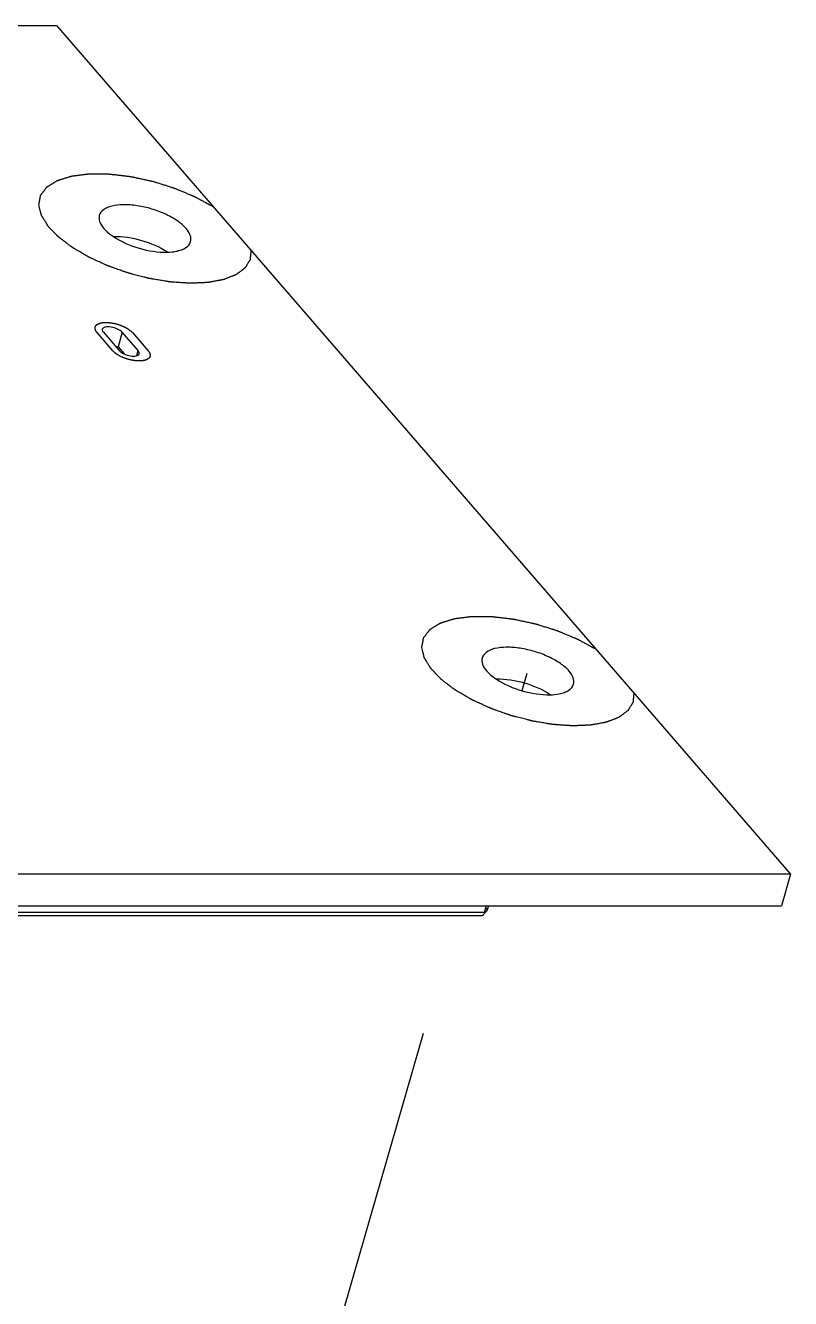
# Model space of a CAD drawing. Header units: millimetres. Extents: x -1 to 407, y -1 to 283.
# Drawn here: x 188.64 to 193.88, y 125.37 to 134.08 of the extents above; entities that cross this region are included whole.
import ezdxf

# ---------------------------------------------------------------- set-up
doc = ezdxf.new("R2010")
doc.units = ezdxf.units.MM
doc.header["$LTSCALE"] = 23.1
doc.linetypes.add('DASHED', pattern=[0.2, 0.1, -0.1])
doc.layers.get('0').update_dxf_attribs({"linetype": 'CONTINUOUS'})
doc.layers.add('001-PCB', color=7, linetype='CONTINUOUS')
doc.layers.add('_369372', color=7, linetype='CONTINUOUS')

msp = doc.modelspace()

# ---------------------------------------------------------------- linework, layer by layer
at = {"color": 4, "linetype": 'DASHED'}
for p, q in [((192.042, 129.5292), (192.0765, 129.6488)), ((190.7257, 124.9694), (191.5973, 127.9887))]:
    msp.add_line(p, q, dxfattribs=at)
at = {"layer": '001-PCB', "color": 7, "linetype": 'Continuous'}
for p, q in [((189.2626, 131.8782), (189.2776, 131.8782)), ((191.8051, 128.0387), (191.7907, 128.0387))]:
    msp.add_line(p, q, dxfattribs=at)
at = {"layer": '001-PCB', "color": 3, "linetype": 'Continuous'}
for p, q in [((189.2776, 131.8782), (189.3193, 131.8301)), ((183.1232, 128.0137), (191.7835, 128.0137)), ((191.7835, 128.0137), (191.7966, 128.0591)), ((191.811, 128.0591), (191.8051, 128.0387)), ((191.7618, 127.9887), (183.1016, 127.9887))]:
    msp.add_line(p, q, dxfattribs=at)
for points in [[(191.7805, 128.0056), (191.7795, 128.0033), (191.7784, 128.0011), (191.777, 127.9991)], [(191.7835, 128.0137), (191.7827, 128.0109), (191.7817, 128.0082), (191.7805, 128.0056)]]:
    msp.add_open_spline(points, degree=3, dxfattribs=at)
for points, knots in [([(191.8051, 128.0387), (191.8043, 128.0358), (191.7997, 128.0241), (191.7912, 128.014), (191.7836, 128.0081)], [0, 0, 0, 0, 0.239363, 1, 1, 1, 1]), ([(191.777, 127.9991), (191.776, 127.9975), (191.7723, 127.9925), (191.7662, 127.9887), (191.7618, 127.9887)], [0, 0, 0, 0, 0.298562, 1, 1, 1, 1])]:
    msp.add_open_spline(points, degree=3, knots=knots, dxfattribs=at)
at = {"layer": '_369372', "color": 4, "linetype": 'Continuous'}
for p, q in [((178.5598, 134.0756), (188.8547, 134.0756)), ((188.8547, 134.0756), (193.8776, 128.2756)), ((189.2404, 131.8522), (189.1331, 131.976)), ((189.3751, 131.976), (189.4823, 131.8522)), ((189.2458, 131.8464), (189.2404, 131.8522)), ((189.294, 131.8136), (189.2892, 131.816)), ((193.8776, 128.2756), (183.5827, 128.2756)), ((183.5203, 128.0591), (193.8151, 128.0591))]:
    msp.add_line(p, q, dxfattribs=at)
at = {"layer": '_369372', "color": 7, "linetype": 'Continuous'}
for p, q in [((189.1761, 131.9781), (189.2844, 131.8531)), ((189.306, 131.9781), (189.2772, 131.8783)), ((189.4143, 131.8531), (189.306, 131.9781)), ((189.4043, 131.8186), (189.4143, 131.8531)), ((193.8776, 128.2756), (193.8151, 128.0591))]:
    msp.add_line(p, q, dxfattribs=at)
at = {"layer": '_369372', "color": 4, "linetype": 'Continuous'}
for points, knots in [([(188.7348, 132.8489), (188.7356, 132.8527), (188.737, 132.8603), (188.7391, 132.8716), (188.7412, 132.8829), (188.743, 132.8923), (188.7444, 132.8999), (188.7453, 132.9046), (188.7459, 132.9079), (188.7462, 132.9098), (188.7465, 132.9112), (188.7467, 132.9124), (188.7469, 132.9133), (188.747, 132.9139), (188.7471, 132.9144), (188.7471, 132.9148), (188.7474, 132.9151), (188.7477, 132.9155), (188.7481, 132.916), (188.7487, 132.9168), (188.7495, 132.9178), (188.7507, 132.9195), (188.7523, 132.9215), (188.7541, 132.924), (188.7566, 132.9272), (188.7598, 132.9313), (188.7635, 132.9362), (188.7672, 132.9412), (188.771, 132.9461), (188.7747, 132.951), (188.7784, 132.9559), (188.7815, 132.96), (188.784, 132.9633), (188.7859, 132.9657), (188.7875, 132.9678), (188.7887, 132.9694), (188.7895, 132.9704), (188.79, 132.9711), (188.7903, 132.9715), (188.7906, 132.972), (188.7913, 132.9723), (188.7923, 132.973), (188.7936, 132.9738), (188.7956, 132.975), (188.7982, 132.9766), (188.8023, 132.9791), (188.8074, 132.9823), (188.8135, 132.9861), (188.8196, 132.9899), (188.8258, 132.9937), (188.8319, 132.9975), (188.838, 133.0012), (188.8442, 133.005), (188.8493, 133.0082), (188.8534, 133.0107), (188.8564, 133.0126), (188.8587, 133.014), (188.8602, 133.015), (188.8609, 133.0154), (188.8614, 133.0157), (188.8617, 133.0159), (188.862, 133.0161), (188.8623, 133.0162), (188.8629, 133.0164), (188.8638, 133.0166), (188.8652, 133.0171), (188.867, 133.0176), (188.8691, 133.0183), (188.8719, 133.0192), (188.8755, 133.0203), (188.8797, 133.0216), (188.8839, 133.0229), (188.8896, 133.0246), (188.8966, 133.0268), (188.9051, 133.0295), (188.9135, 133.0321), (188.922, 133.0347), (188.9305, 133.0374), (188.9375, 133.0396), (188.9432, 133.0413), (188.9474, 133.0426), (188.9509, 133.0437), (188.9537, 133.0446), (188.9558, 133.0453), (188.9576, 133.0458), (188.959, 133.0462), (188.9604, 133.0467), (188.9626, 133.0469), (188.9651, 133.0473), (188.9676, 133.0476), (188.971, 133.048), (188.9752, 133.0485), (188.9803, 133.0492), (188.9871, 133.05), (188.9956, 133.0511), (189.0057, 133.0524), (189.0159, 133.0536), (189.026, 133.0549), (189.0362, 133.0562), (189.0463, 133.0575), (189.0548, 133.0585), (189.0616, 133.0594), (189.0666, 133.06), (189.0709, 133.0606), (189.0743, 133.061), (189.0764, 133.0612), (189.0779, 133.0614), (189.0787, 133.0615), (189.0797, 133.0615), (189.0809, 133.0615), (189.0829, 133.0615), (189.0853, 133.0615), (189.0912, 133.0614), (189.1, 133.0614), (189.1118, 133.0613), (189.1274, 133.0611), (189.147, 133.061), (189.1666, 133.0608), (189.1823, 133.0607), (189.194, 133.0606), (189.2028, 133.0605), (189.2087, 133.0605), (189.2112, 133.0605), (189.2131, 133.0604), (189.2143, 133.0604), (189.2153, 133.0604), (189.2164, 133.0603), (189.2182, 133.0601), (189.2208, 133.0598), (189.2249, 133.0593), (189.2301, 133.0587), (189.2363, 133.058), (189.2446, 133.057), (189.255, 133.0558), (189.2675, 133.0543), (189.2799, 133.0529), (189.2965, 133.0509), (189.3131, 133.049), (189.3277, 133.0473), (189.336, 133.0463), (189.3422, 133.0456), (189.3484, 133.0449), (189.3536, 133.0443), (189.3578, 133.0438), (189.3604, 133.0435), (189.3626, 133.043), (189.3647, 133.0425), (189.3674, 133.0419), (189.3707, 133.0412), (189.375, 133.0403), (189.3826, 133.0387), (189.3935, 133.0363), (189.4066, 133.0335), (189.4196, 133.0307), (189.4326, 133.0279), (189.4457, 133.0251), (189.4587, 133.0223), (189.4717, 133.0195), (189.4826, 133.0172), (189.4913, 133.0153), (189.4978, 133.0139), (189.5033, 133.0127), (189.5076, 133.0118), (189.512, 133.0109), (189.5173, 133.0092), (189.5237, 133.0072), (189.5302, 133.0052), (189.5387, 133.0025), (189.5494, 132.9991), (189.5623, 132.9951), (189.5751, 132.9911), (189.588, 132.9871), (189.6008, 132.9831), (189.6137, 132.9791), (189.6265, 132.975), (189.6372, 132.9717), (189.6458, 132.969), (189.6511, 132.9673), (189.6554, 132.966), (189.6581, 132.9652), (189.6602, 132.9645), (189.6618, 132.964), (189.6633, 132.9633), (189.6653, 132.9625), (189.6678, 132.9615), (189.6717, 132.9598), (189.6767, 132.9578), (189.6826, 132.9553), (189.6906, 132.952), (189.7005, 132.9478), (189.7124, 132.9429), (189.7243, 132.9379), (189.7362, 132.9329), (189.7481, 132.928), (189.76, 132.923), (189.7699, 132.9189), (189.7778, 132.9156), (189.7838, 132.9131), (189.7897, 132.9106), (189.7942, 132.9088), (189.7972, 132.9075), (189.7987, 132.9069), (189.7999, 132.9064), (189.8008, 132.9059), (189.8022, 132.9052), (189.8042, 132.9041), (189.8078, 132.9021), (189.8124, 132.8997), (189.8196, 132.8957), (189.8287, 132.8908), (189.8432, 132.883), (189.8613, 132.8732), (189.883, 132.8614), (189.9047, 132.8497), (189.9192, 132.8419), (189.9265, 132.8379)], [0, 0, 0, 0, 0.015625, 0.03125, 0.046875, 0.0625, 0.070312, 0.078125, 0.082031, 0.083984, 0.085938, 0.087891, 0.088867, 0.089844, 0.090332, 0.09082, 0.091309, 0.091797, 0.092773, 0.09375, 0.095703, 0.097656, 0.101562, 0.105469, 0.109375, 0.117188, 0.125, 0.132812, 0.140625, 0.148438, 0.15625, 0.164062, 0.167969, 0.171875, 0.175781, 0.177734, 0.179688, 0.180664, 0.181152, 0.181641, 0.182617, 0.183594, 0.185547, 0.1875, 0.191406, 0.195312, 0.203125, 0.210938, 0.21875, 0.226562, 0.234375, 0.242188, 0.25, 0.257812, 0.261719, 0.265625, 0.269531, 0.270508, 0.271484, 0.271973, 0.272461, 0.272705, 0.272949, 0.273438, 0.274414, 0.275391, 0.277344, 0.279297, 0.28125, 0.285156, 0.289062, 0.292969, 0.296875, 0.304688, 0.3125, 0.320312, 0.328125, 0.335938, 0.34375, 0.347656, 0.351562, 0.355469, 0.357422, 0.359375, 0.361328, 0.362305, 0.363281, 0.365234, 0.367188, 0.369141, 0.371094, 0.375, 0.378906, 0.382812, 0.390625, 0.398438, 0.40625, 0.414062, 0.421875, 0.429688, 0.4375, 0.441406, 0.445312, 0.449219, 0.451172, 0.453125, 0.454102, 0.45459, 0.455078, 0.456055, 0.457031, 0.458984, 0.460938, 0.46875, 0.476562, 0.484375, 0.5, 0.515625, 0.523438, 0.53125, 0.539062, 0.541016, 0.542969, 0.543945, 0.544922, 0.54541, 0.545898, 0.546875, 0.548828, 0.550781, 0.554688, 0.558594, 0.5625, 0.570312, 0.578125, 0.585938, 0.59375, 0.609375, 0.617188, 0.621094, 0.625, 0.628906, 0.632812, 0.634766, 0.636719, 0.637695, 0.638672, 0.640625, 0.642578, 0.644531, 0.648438, 0.65625, 0.664062, 0.671875, 0.679688, 0.6875, 0.695312, 0.703125, 0.710938, 0.714844, 0.71875, 0.722656, 0.724609, 0.726562, 0.730469, 0.734375, 0.738281, 0.742188, 0.75, 0.757812, 0.765625, 0.773438, 0.78125, 0.789062, 0.796875, 0.804688, 0.808594, 0.8125, 0.814453, 0.816406, 0.817383, 0.818359, 0.819336, 0.820312, 0.822266, 0.824219, 0.828125, 0.832031, 0.835938, 0.84375, 0.851562, 0.859375, 0.867188, 0.875, 0.882812, 0.890625, 0.894531, 0.898438, 0.902344, 0.90625, 0.907227, 0.908203, 0.90918, 0.909668, 0.910156, 0.912109, 0.914062, 0.917969, 0.921875, 0.929688, 0.9375, 0.953125, 0.96875, 0.984375, 1, 1, 1, 1]), ([(190.1861, 132.5382), (190.1855, 132.5329), (190.1847, 132.5249), (190.1837, 132.5142), (190.1829, 132.5062), (190.1822, 132.4996), (190.1817, 132.4943), (190.1813, 132.4903), (190.1809, 132.4863), (190.1805, 132.4829), (190.1803, 132.4803), (190.1801, 132.4786), (190.18, 132.4773), (190.1799, 132.4763), (190.1798, 132.4754), (190.1797, 132.4749), (190.1797, 132.4745), (190.1797, 132.4743), (190.1795, 132.4741), (190.1793, 132.4738), (190.179, 132.4732), (190.1786, 132.4725), (190.178, 132.4716), (190.1773, 132.4704), (190.1764, 132.469), (190.175, 132.4666), (190.1732, 132.4637), (190.171, 132.4601), (190.1688, 132.4566), (190.166, 132.4518), (190.1623, 132.4459), (190.1587, 132.44), (190.1559, 132.4353), (190.1537, 132.4318), (190.1515, 132.4282), (190.1497, 132.4253), (190.1483, 132.4229), (190.1474, 132.4214), (190.1467, 132.4203), (190.1461, 132.4194), (190.1457, 132.4186), (190.1453, 132.4181), (190.1452, 132.4178), (190.1451, 132.4176), (190.1448, 132.4174), (190.1445, 132.4172), (190.1439, 132.4168), (190.1431, 132.4162), (190.1421, 132.4154), (190.1409, 132.4145), (190.1393, 132.4133), (190.1367, 132.4114), (190.1335, 132.409), (190.1296, 132.4061), (190.1258, 132.4032), (190.1206, 132.3994), (190.1142, 132.3946), (190.1078, 132.3898), (190.1027, 132.386), (190.0988, 132.3831), (190.095, 132.3802), (190.0917, 132.3778), (190.0892, 132.3759), (190.0876, 132.3747), (190.0863, 132.3738), (190.0853, 132.373), (190.0845, 132.3724), (190.084, 132.372), (190.0836, 132.3718), (190.0834, 132.3716), (190.0831, 132.3715), (190.0826, 132.3713), (190.0818, 132.371), (190.0807, 132.3705), (190.0794, 132.37), (190.0776, 132.3693), (190.0753, 132.3685), (190.0717, 132.3671), (190.0672, 132.3653), (190.0619, 132.3632), (190.0565, 132.3611), (190.0493, 132.3583), (190.0403, 132.3548), (190.0313, 132.3513), (190.0241, 132.3485), (190.0188, 132.3465), (190.0134, 132.3444), (190.0089, 132.3426), (190.0053, 132.3412), (190.003, 132.3403), (190.0013, 132.3396), (189.9999, 132.3391), (189.9988, 132.3387), (189.998, 132.3384), (189.9975, 132.3382), (189.9972, 132.3381), (189.9968, 132.338), (189.9962, 132.3379), (189.9953, 132.3377), (189.9939, 132.3375), (189.9922, 132.3372), (189.9899, 132.3367), (189.9871, 132.3362), (189.9827, 132.3354), (189.9771, 132.3344), (189.9704, 132.3331), (189.9637, 132.3319), (189.9547, 132.3303), (189.9435, 132.3282), (189.9324, 132.3262), (189.9234, 132.3245), (189.9167, 132.3233), (189.91, 132.3221), (189.9044, 132.321), (189.8999, 132.3202), (189.8971, 132.3197), (189.8949, 132.3193), (189.8932, 132.319), (189.8918, 132.3187), (189.8908, 132.3185), (189.8903, 132.3184), (189.8899, 132.3183), (189.8894, 132.3183), (189.8888, 132.3183), (189.8876, 132.3183), (189.886, 132.3182), (189.8841, 132.3181), (189.8816, 132.318), (189.8784, 132.3179), (189.8733, 132.3177), (189.867, 132.3174), (189.8594, 132.3171), (189.8517, 132.3168), (189.8416, 132.3163), (189.8289, 132.3158), (189.8162, 132.3152), (189.806, 132.3148), (189.7984, 132.3145), (189.7908, 132.3142), (189.7844, 132.3139), (189.7793, 132.3137), (189.7761, 132.3136), (189.7736, 132.3134), (189.7717, 132.3134), (189.7701, 132.3133), (189.769, 132.3132), (189.7684, 132.3132), (189.7679, 132.3132), (189.7673, 132.3132), (189.7666, 132.3133), (189.7654, 132.3134), (189.7636, 132.3135), (189.7615, 132.3136), (189.7587, 132.3138), (189.7551, 132.3141), (189.7494, 132.3145), (189.7424, 132.315), (189.7338, 132.3156), (189.7253, 132.3161), (189.714, 132.3169), (189.6998, 132.3179), (189.6828, 132.3191), (189.6686, 132.3201), (189.6573, 132.3208), (189.6502, 132.3213), (189.6445, 132.3217), (189.6403, 132.322), (189.6367, 132.3223), (189.6342, 132.3224), (189.6328, 132.3225), (189.6318, 132.3226), (189.6306, 132.3228), (189.6291, 132.323), (189.6265, 132.3235), (189.6228, 132.3241), (189.6184, 132.3248), (189.6124, 132.3258), (189.605, 132.3271), (189.5931, 132.3291), (189.5782, 132.3315), (189.5603, 132.3345), (189.5424, 132.3375), (189.5276, 132.34), (189.5157, 132.342), (189.5082, 132.3432), (189.5023, 132.3442), (189.4978, 132.345), (189.4941, 132.3456), (189.4915, 132.346), (189.49, 132.3463), (189.4889, 132.3464), (189.4877, 132.3467), (189.4862, 132.3471), (189.4836, 132.3478), (189.4799, 132.3488), (189.4754, 132.3499), (189.4694, 132.3515), (189.4619, 132.3534), (189.4499, 132.3565), (189.4349, 132.3604), (189.4169, 132.3651), (189.3989, 132.3698), (189.3839, 132.3736), (189.3719, 132.3768), (189.3644, 132.3787), (189.3584, 132.3803), (189.3539, 132.3814), (189.3501, 132.3824), (189.3475, 132.3831), (189.346, 132.3835), (189.3449, 132.3837), (189.3438, 132.3841), (189.3423, 132.3846), (189.3398, 132.3856), (189.3362, 132.3868), (189.3318, 132.3884), (189.326, 132.3904), (189.3188, 132.393), (189.3071, 132.3971), (189.2926, 132.4022), (189.2752, 132.4084), (189.2578, 132.4146), (189.2432, 132.4197), (189.2316, 132.4238), (189.2244, 132.4264), (189.2186, 132.4284), (189.2142, 132.43), (189.2106, 132.4313), (189.208, 132.4322), (189.2066, 132.4327), (189.2055, 132.433), (189.2045, 132.4335), (189.2031, 132.4341), (189.2008, 132.4352), (189.1974, 132.4368), (189.1934, 132.4386), (189.188, 132.4411), (189.1812, 132.4442), (189.1705, 132.4491), (189.157, 132.4553), (189.1408, 132.4628), (189.1273, 132.4689), (189.1166, 132.4739), (189.1085, 132.4776), (189.1004, 132.4813), (189.0937, 132.4844), (189.0883, 132.4869), (189.0842, 132.4887), (189.0809, 132.4903), (189.0785, 132.4914), (189.0772, 132.492), (189.0761, 132.4924), (189.0753, 132.493), (189.0741, 132.4936), (189.0721, 132.4948), (189.0691, 132.4966), (189.0656, 132.4986), (189.061, 132.5014), (189.0551, 132.5048), (189.0481, 132.5089), (189.0411, 132.513), (189.0317, 132.5185), (189.02, 132.5254), (189.0083, 132.5322), (188.999, 132.5377), (188.9919, 132.5418), (188.9849, 132.546), (188.9791, 132.5494), (188.9744, 132.5521), (188.9709, 132.5542), (188.968, 132.5559), (188.9659, 132.5571), (188.9647, 132.5578), (188.9638, 132.5583), (188.9631, 132.5589), (188.9621, 132.5596), (188.9604, 132.5609), (188.9579, 132.5628), (188.955, 132.5651), (188.951, 132.5681), (188.9461, 132.5718), (188.9401, 132.5763), (188.9342, 132.5808), (188.9263, 132.5869), (188.9164, 132.5944), (188.9066, 132.6019), (188.8987, 132.6079), (188.8927, 132.6124), (188.8868, 132.6169), (188.8819, 132.6207), (188.8779, 132.6237), (188.8754, 132.6255), (188.8735, 132.627), (188.872, 132.6282), (188.8707, 132.6291), (188.8699, 132.6298), (188.8694, 132.6301), (188.869, 132.6304), (188.8687, 132.6307), (188.8684, 132.6311), (188.8677, 132.6318), (188.8668, 132.6327), (188.8657, 132.6339), (188.8642, 132.6354), (188.8623, 132.6374), (188.8593, 132.6405), (188.8556, 132.6444), (188.8511, 132.649), (188.8467, 132.6537), (188.8407, 132.6599), (188.8333, 132.6676), (188.8258, 132.6754), (188.8199, 132.6815), (188.8154, 132.6862), (188.8109, 132.6908), (188.8072, 132.6947), (188.8042, 132.6978), (188.8024, 132.6998), (188.8009, 132.7013), (188.7998, 132.7025), (188.7988, 132.7034), (188.7982, 132.7041), (188.7978, 132.7045), (188.7975, 132.7048), (188.7974, 132.7051), (188.7971, 132.7055), (188.7967, 132.7061), (188.7961, 132.7071), (188.7954, 132.7082), (188.7945, 132.7098), (188.7933, 132.7117), (188.7914, 132.7148), (188.789, 132.7186), (188.7862, 132.7232), (188.7834, 132.7278), (188.7796, 132.734), (188.7749, 132.7417), (188.7701, 132.7493), (188.7664, 132.7555), (188.7635, 132.7601), (188.7607, 132.7647), (188.7583, 132.7685), (188.7565, 132.7716), (188.7553, 132.7735), (188.7543, 132.7751), (188.7536, 132.7762), (188.753, 132.7772), (188.7526, 132.7778), (188.7524, 132.7782), (188.7522, 132.7785), (188.7522, 132.7788), (188.752, 132.7792), (188.7519, 132.7798), (188.7517, 132.7807), (188.7514, 132.7818), (188.751, 132.7833), (188.7506, 132.7851), (188.7499, 132.788), (188.749, 132.7917), (188.7479, 132.7961), (188.7468, 132.8005), (188.7453, 132.8064), (188.7435, 132.8137), (188.7414, 132.8225), (188.7385, 132.8343), (188.7363, 132.8431), (188.7348, 132.8489)], [0, 0, 0, 0, 0.015625, 0.023438, 0.03125, 0.039062, 0.042969, 0.046875, 0.050781, 0.054688, 0.056641, 0.058594, 0.05957, 0.060547, 0.061523, 0.062012, 0.062256, 0.0625, 0.062744, 0.062988, 0.063477, 0.064453, 0.06543, 0.066406, 0.068359, 0.070312, 0.074219, 0.078125, 0.082031, 0.085938, 0.09375, 0.101562, 0.105469, 0.109375, 0.113281, 0.117188, 0.119141, 0.121094, 0.12207, 0.123047, 0.124023, 0.124512, 0.124756, 0.125, 0.125244, 0.125488, 0.125977, 0.126953, 0.12793, 0.128906, 0.130859, 0.132812, 0.136719, 0.140625, 0.144531, 0.148438, 0.15625, 0.164062, 0.167969, 0.171875, 0.175781, 0.179688, 0.181641, 0.183594, 0.18457, 0.185547, 0.186523, 0.187012, 0.187256, 0.1875, 0.187744, 0.187988, 0.188477, 0.189453, 0.19043, 0.191406, 0.193359, 0.195312, 0.199219, 0.203125, 0.207031, 0.210938, 0.21875, 0.226562, 0.230469, 0.234375, 0.238281, 0.242188, 0.244141, 0.246094, 0.24707, 0.248047, 0.249023, 0.249512, 0.249756, 0.25, 0.250244, 0.250488, 0.250977, 0.251953, 0.25293, 0.253906, 0.255859, 0.257812, 0.261719, 0.265625, 0.269531, 0.273438, 0.28125, 0.289062, 0.292969, 0.296875, 0.300781, 0.304688, 0.306641, 0.308594, 0.30957, 0.310547, 0.311523, 0.312012, 0.312256, 0.3125, 0.312744, 0.312988, 0.313477, 0.314453, 0.31543, 0.316406, 0.318359, 0.320312, 0.324219, 0.328125, 0.332031, 0.335938, 0.34375, 0.351562, 0.355469, 0.359375, 0.363281, 0.367188, 0.369141, 0.371094, 0.37207, 0.373047, 0.374023, 0.374512, 0.374756, 0.375, 0.375244, 0.375488, 0.375977, 0.376953, 0.37793, 0.378906, 0.380859, 0.382812, 0.386719, 0.390625, 0.394531, 0.398438, 0.40625, 0.414062, 0.421875, 0.425781, 0.429688, 0.431641, 0.433594, 0.435547, 0.436523, 0.437012, 0.4375, 0.437988, 0.438477, 0.439453, 0.441406, 0.443359, 0.445312, 0.449219, 0.453125, 0.460938, 0.46875, 0.476562, 0.484375, 0.488281, 0.492188, 0.494141, 0.496094, 0.498047, 0.499023, 0.499512, 0.5, 0.500488, 0.500977, 0.501953, 0.503906, 0.505859, 0.507812, 0.511719, 0.515625, 0.523438, 0.53125, 0.539062, 0.546875, 0.550781, 0.554688, 0.556641, 0.558594, 0.560547, 0.561523, 0.562012, 0.5625, 0.562988, 0.563477, 0.564453, 0.566406, 0.568359, 0.570312, 0.574219, 0.578125, 0.585938, 0.59375, 0.601562, 0.609375, 0.613281, 0.617188, 0.619141, 0.621094, 0.623047, 0.624023, 0.624512, 0.625, 0.625488, 0.625977, 0.626953, 0.628906, 0.630859, 0.632812, 0.636719, 0.640625, 0.648438, 0.65625, 0.664062, 0.667969, 0.671875, 0.675781, 0.679688, 0.681641, 0.683594, 0.685547, 0.686523, 0.687012, 0.6875, 0.687988, 0.688477, 0.689453, 0.691406, 0.693359, 0.695312, 0.699219, 0.703125, 0.707031, 0.710938, 0.71875, 0.726562, 0.730469, 0.734375, 0.738281, 0.742188, 0.744141, 0.746094, 0.748047, 0.749023, 0.749512, 0.75, 0.750488, 0.750977, 0.751953, 0.753906, 0.755859, 0.757812, 0.761719, 0.765625, 0.769531, 0.773438, 0.78125, 0.789062, 0.792969, 0.796875, 0.800781, 0.804688, 0.806641, 0.808594, 0.80957, 0.810547, 0.811523, 0.812012, 0.812256, 0.8125, 0.812744, 0.812988, 0.813477, 0.814453, 0.81543, 0.816406, 0.818359, 0.820312, 0.824219, 0.828125, 0.832031, 0.835938, 0.84375, 0.851562, 0.855469, 0.859375, 0.863281, 0.867188, 0.869141, 0.871094, 0.87207, 0.873047, 0.874023, 0.874512, 0.874756, 0.875, 0.875244, 0.875488, 0.875977, 0.876953, 0.87793, 0.878906, 0.880859, 0.882812, 0.886719, 0.890625, 0.894531, 0.898438, 0.90625, 0.914062, 0.917969, 0.921875, 0.925781, 0.929688, 0.931641, 0.933594, 0.93457, 0.935547, 0.936523, 0.937012, 0.937256, 0.9375, 0.937744, 0.937988, 0.938477, 0.939453, 0.94043, 0.941406, 0.943359, 0.945312, 0.949219, 0.953125, 0.957031, 0.960938, 0.96875, 0.976562, 0.984375, 1, 1, 1, 1]), ([(189.1331, 131.976), (189.1323, 131.9772), (189.1308, 131.9794), (189.1288, 131.9823), (189.1272, 131.9845), (189.1262, 131.9859), (189.1254, 131.9871), (189.1249, 131.9879), (189.1244, 131.9886), (189.124, 131.9892), (189.1236, 131.9896), (189.1235, 131.99), (189.1233, 131.9906), (189.1231, 131.9912), (189.1228, 131.992), (189.1225, 131.9931), (189.122, 131.9945), (189.1214, 131.9961), (189.1209, 131.9978), (189.1204, 131.9991), (189.12, 132.0002), (189.1198, 132.001), (189.1195, 132.0017), (189.1194, 132.0022), (189.1193, 132.0024), (189.1192, 132.0027), (189.1192, 132.0028), (189.1192, 132.0031), (189.1192, 132.0035), (189.1193, 132.0042), (189.1193, 132.0049), (189.1194, 132.0059), (189.1194, 132.0072), (189.1195, 132.0087), (189.1196, 132.0102), (189.1197, 132.0114), (189.1197, 132.0124), (189.1198, 132.0132), (189.1198, 132.0138), (189.1198, 132.0142), (189.1199, 132.0145), (189.1198, 132.0147), (189.12, 132.0149), (189.1201, 132.0151), (189.1203, 132.0155), (189.1206, 132.016), (189.121, 132.0167), (189.1215, 132.0176), (189.1221, 132.0187), (189.1228, 132.0201), (189.1236, 132.0214), (189.1242, 132.0225), (189.1247, 132.0234), (189.125, 132.0241), (189.1254, 132.0246), (189.1256, 132.025), (189.1257, 132.0253), (189.1258, 132.0254), (189.126, 132.0256), (189.1262, 132.0257), (189.1266, 132.0261), (189.1271, 132.0265), (189.1278, 132.027), (189.1287, 132.0278), (189.1298, 132.0287), (189.1312, 132.0298), (189.1325, 132.0308), (189.1336, 132.0317), (189.1345, 132.0325), (189.1352, 132.033), (189.1357, 132.0334), (189.1362, 132.0338), (189.1365, 132.0341), (189.137, 132.0343), (189.1376, 132.0345), (189.1384, 132.0349), (189.1394, 132.0353), (189.1407, 132.0358), (189.1422, 132.0365), (189.1442, 132.0373), (189.1461, 132.0381), (189.148, 132.0389), (189.1495, 132.0396), (189.1506, 132.0401), (189.1513, 132.0403), (189.1517, 132.0405), (189.1524, 132.0406), (189.1532, 132.0408), (189.1546, 132.0411), (189.1565, 132.0415), (189.1589, 132.042), (189.1613, 132.0425), (189.1637, 132.043), (189.1661, 132.0435), (189.1681, 132.0439), (189.1695, 132.0442), (189.1703, 132.0444), (189.1709, 132.0445), (189.1716, 132.0445), (189.1725, 132.0446), (189.1742, 132.0447), (189.1766, 132.0449), (189.1794, 132.045), (189.1832, 132.0453), (189.187, 132.0455), (189.1903, 132.0457), (189.192, 132.0458), (189.1929, 132.0458), (189.1936, 132.0459), (189.1944, 132.0458), (189.1954, 132.0458), (189.1972, 132.0457), (189.1998, 132.0456), (189.2029, 132.0454), (189.207, 132.0452), (189.2111, 132.0449), (189.2147, 132.0447), (189.2165, 132.0447), (189.2175, 132.0446), (189.2183, 132.0446), (189.2191, 132.0444), (189.2202, 132.0443), (189.2221, 132.044), (189.2259, 132.0434), (189.2313, 132.0426), (189.2367, 132.0418), (189.2405, 132.0412), (189.2427, 132.0408), (189.2443, 132.0407), (189.2459, 132.0402), (189.2481, 132.0397), (189.252, 132.0387), (189.2575, 132.0374), (189.263, 132.0361), (189.2668, 132.0352), (189.269, 132.0346), (189.2707, 132.0343), (189.2723, 132.0337), (189.2745, 132.0329), (189.2783, 132.0316), (189.2838, 132.0298), (189.2892, 132.028), (189.2931, 132.0267), (189.295, 132.0261), (189.2961, 132.0257), (189.2969, 132.0254), (189.2976, 132.0251), (189.2986, 132.0247), (189.3004, 132.0239), (189.3039, 132.0224), (189.3089, 132.0202), (189.314, 132.018), (189.3175, 132.0164), (189.3192, 132.0157), (189.3202, 132.0152), (189.321, 132.0149), (189.3217, 132.0145), (189.3226, 132.014), (189.3241, 132.0131), (189.3273, 132.0114), (189.3309, 132.0094), (189.3345, 132.0074), (189.3372, 132.0059), (189.3394, 132.0046), (189.341, 132.0038), (189.3419, 132.0032), (189.3426, 132.0029), (189.3431, 132.0025), (189.3439, 132.0019), (189.3452, 132.001), (189.3471, 131.9996), (189.3494, 131.998), (189.3516, 131.9964), (189.3539, 131.9947), (189.3562, 131.9931), (189.3581, 131.9917), (189.3594, 131.9908), (189.3602, 131.9902), (189.3608, 131.9898), (189.3612, 131.9894), (189.3618, 131.9888), (189.3628, 131.9878), (189.3643, 131.9864), (189.3661, 131.9847), (189.3685, 131.9824), (189.3715, 131.9795), (189.3739, 131.9772), (189.3751, 131.976)], [0, 0, 0, 0, 0.015625, 0.03125, 0.039062, 0.046875, 0.050781, 0.054688, 0.058594, 0.060547, 0.0625, 0.064453, 0.066406, 0.070312, 0.074219, 0.078125, 0.085938, 0.09375, 0.101562, 0.109375, 0.113281, 0.117188, 0.121094, 0.123047, 0.124023, 0.125, 0.125977, 0.126953, 0.128906, 0.132812, 0.136719, 0.140625, 0.148438, 0.15625, 0.164062, 0.171875, 0.175781, 0.179688, 0.183594, 0.185547, 0.186523, 0.1875, 0.188477, 0.189453, 0.191406, 0.195312, 0.199219, 0.203125, 0.210938, 0.21875, 0.226562, 0.234375, 0.238281, 0.242188, 0.246094, 0.248047, 0.249023, 0.25, 0.250977, 0.251953, 0.253906, 0.257812, 0.261719, 0.265625, 0.273438, 0.28125, 0.289062, 0.296875, 0.300781, 0.304688, 0.308594, 0.310547, 0.3125, 0.314453, 0.316406, 0.320312, 0.324219, 0.328125, 0.335938, 0.34375, 0.351562, 0.359375, 0.367188, 0.371094, 0.373047, 0.375, 0.376953, 0.378906, 0.382812, 0.390625, 0.398438, 0.40625, 0.414062, 0.421875, 0.429688, 0.433594, 0.435547, 0.4375, 0.439453, 0.441406, 0.445312, 0.453125, 0.460938, 0.46875, 0.484375, 0.492188, 0.496094, 0.498047, 0.5, 0.501953, 0.503906, 0.507812, 0.515625, 0.523438, 0.53125, 0.546875, 0.554688, 0.558594, 0.560547, 0.5625, 0.564453, 0.566406, 0.570312, 0.578125, 0.59375, 0.609375, 0.617188, 0.621094, 0.625, 0.628906, 0.632812, 0.640625, 0.65625, 0.671875, 0.679688, 0.683594, 0.6875, 0.691406, 0.695312, 0.703125, 0.71875, 0.734375, 0.742188, 0.746094, 0.748047, 0.75, 0.751953, 0.753906, 0.757812, 0.765625, 0.78125, 0.796875, 0.804688, 0.808594, 0.810547, 0.8125, 0.814453, 0.816406, 0.820312, 0.828125, 0.84375, 0.851562, 0.859375, 0.867188, 0.871094, 0.873047, 0.875, 0.876953, 0.878906, 0.882812, 0.890625, 0.898438, 0.90625, 0.914062, 0.921875, 0.929688, 0.933594, 0.935547, 0.9375, 0.939453, 0.941406, 0.945312, 0.953125, 0.960938, 0.96875, 0.984375, 1, 1, 1, 1]), ([(189.2892, 131.816), (189.2871, 131.8171), (189.2846, 131.8186), (189.2815, 131.8202), (189.2795, 131.8214), (189.277, 131.8229), (189.2744, 131.8244), (189.2724, 131.8257), (189.2705, 131.8269), (189.2686, 131.8282), (189.2667, 131.8295), (189.2653, 131.8304), (189.264, 131.8314), (189.2622, 131.8326), (189.2605, 131.8339), (189.2587, 131.8352), (189.2571, 131.8365), (189.2551, 131.8382), (189.2531, 131.8398), (189.2515, 131.8411), (189.2492, 131.8432), (189.2473, 131.845), (189.2458, 131.8464)], [0, 0, 0, 0, 0.125, 0.15625, 0.1875, 0.25, 0.3125, 0.34375, 0.375, 0.4375, 0.46875, 0.5, 0.53125, 0.5625, 0.625, 0.65625, 0.6875, 0.75, 0.8125, 0.84375, 0.875, 1, 1, 1, 1]), ([(189.4823, 131.8522), (189.483, 131.8513), (189.4842, 131.8495), (189.4862, 131.8467), (189.4878, 131.8444), (189.489, 131.8426), (189.49, 131.8412), (189.4909, 131.8398), (189.4918, 131.8387), (189.4921, 131.8378), (189.4924, 131.8369), (189.4927, 131.8358), (189.4932, 131.8345), (189.4938, 131.8327), (189.4946, 131.8305), (189.4953, 131.8283), (189.4959, 131.8267), (189.4961, 131.826), (189.4963, 131.8255), (189.4962, 131.8251), (189.4962, 131.8246), (189.4961, 131.8238), (189.4961, 131.8228), (189.496, 131.8215), (189.4959, 131.8199), (189.4958, 131.8179), (189.4957, 131.816), (189.4957, 131.8148), (189.4956, 131.8143), (189.4956, 131.8139), (189.4956, 131.8136), (189.4955, 131.8133), (189.4953, 131.813), (189.495, 131.8125), (189.4946, 131.8118), (189.4941, 131.8109), (189.4935, 131.8098), (189.4927, 131.8083), (189.4919, 131.8069), (189.4911, 131.8054), (189.4906, 131.8045), (189.4902, 131.8038), (189.4899, 131.8032), (189.4897, 131.8028), (189.4893, 131.8025), (189.4889, 131.8022), (189.4884, 131.8018), (189.4877, 131.8013), (189.4864, 131.8002), (189.4846, 131.7988), (189.4828, 131.7973), (189.4813, 131.7961), (189.4804, 131.7954), (189.4797, 131.7948), (189.4792, 131.7944), (189.4789, 131.7941), (189.4784, 131.7939), (189.4775, 131.7935), (189.4762, 131.793), (189.4741, 131.7921), (189.4715, 131.791), (189.469, 131.79), (189.4669, 131.7891), (189.4656, 131.7885), (189.4647, 131.7882), (189.4642, 131.7879), (189.4637, 131.7877), (189.4628, 131.7876), (189.4615, 131.7873), (189.4599, 131.7869), (189.4572, 131.7864), (189.4539, 131.7857), (189.4506, 131.785), (189.448, 131.7845), (189.4463, 131.7841), (189.445, 131.7839), (189.4442, 131.7837), (189.4434, 131.7836), (189.4427, 131.7836), (189.4414, 131.7835), (189.4395, 131.7834), (189.4364, 131.7832), (189.4327, 131.783), (189.4289, 131.7828), (189.4258, 131.7826), (189.424, 131.7825), (189.4226, 131.7824), (189.4219, 131.7823), (189.421, 131.7824), (189.42, 131.7825), (189.4183, 131.7825), (189.4162, 131.7827), (189.4129, 131.7828), (189.4087, 131.7831), (189.4046, 131.7833), (189.4012, 131.7835), (189.3991, 131.7836), (189.3975, 131.7836), (189.3961, 131.7838), (189.3948, 131.7841), (189.3921, 131.7845), (189.3881, 131.7851), (189.3827, 131.7859), (189.3782, 131.7866), (189.3746, 131.7871), (189.3724, 131.7875), (189.3706, 131.7877), (189.3688, 131.7882), (189.3657, 131.7889), (189.3612, 131.79), (189.3559, 131.7913), (189.3514, 131.7924), (189.3478, 131.7933), (189.3442, 131.7941), (189.3399, 131.7957), (189.3347, 131.7974), (189.3294, 131.7992), (189.3251, 131.8006), (189.322, 131.8017), (189.3203, 131.8022), (189.3185, 131.8028), (189.3165, 131.8037), (189.3131, 131.8052), (189.309, 131.807), (189.3023, 131.8099), (189.2974, 131.8121), (189.294, 131.8136)], [0, 0, 0, 0, 0.015625, 0.03125, 0.046875, 0.054688, 0.0625, 0.070312, 0.078125, 0.082031, 0.085938, 0.09375, 0.101562, 0.109375, 0.125, 0.140625, 0.148438, 0.152344, 0.154297, 0.15625, 0.160156, 0.164062, 0.171875, 0.179688, 0.1875, 0.203125, 0.21875, 0.222656, 0.226562, 0.228516, 0.230469, 0.232422, 0.234375, 0.238281, 0.242188, 0.25, 0.257812, 0.265625, 0.28125, 0.289062, 0.296875, 0.300781, 0.304688, 0.308594, 0.310547, 0.3125, 0.316406, 0.320312, 0.328125, 0.34375, 0.359375, 0.367188, 0.375, 0.378906, 0.382812, 0.384766, 0.386719, 0.390625, 0.398438, 0.40625, 0.421875, 0.4375, 0.445312, 0.453125, 0.457031, 0.458984, 0.460938, 0.464844, 0.46875, 0.476562, 0.484375, 0.5, 0.515625, 0.523438, 0.53125, 0.535156, 0.539062, 0.541016, 0.542969, 0.546875, 0.554688, 0.5625, 0.578125, 0.59375, 0.601562, 0.609375, 0.613281, 0.615234, 0.617188, 0.621094, 0.625, 0.632812, 0.640625, 0.65625, 0.671875, 0.679688, 0.6875, 0.691406, 0.695312, 0.699219, 0.703125, 0.71875, 0.734375, 0.75, 0.757812, 0.765625, 0.769531, 0.773438, 0.78125, 0.796875, 0.8125, 0.828125, 0.835938, 0.84375, 0.859375, 0.875, 0.890625, 0.90625, 0.914062, 0.917969, 0.921875, 0.929688, 0.9375, 0.953125, 0.96875, 1, 1, 1, 1]), ([(191.3546, 129.8239), (191.3553, 129.8277), (191.3567, 129.8353), (191.3588, 129.8466), (191.3609, 129.8579), (191.3627, 129.8673), (191.3641, 129.8749), (191.365, 129.8796), (191.3656, 129.8829), (191.366, 129.8848), (191.3662, 129.8862), (191.3665, 129.8874), (191.3666, 129.8883), (191.3667, 129.8889), (191.3668, 129.8894), (191.3669, 129.8898), (191.3671, 129.8901), (191.3674, 129.8905), (191.3678, 129.891), (191.3684, 129.8918), (191.3692, 129.8928), (191.3705, 129.8945), (191.372, 129.8965), (191.3739, 129.899), (191.3764, 129.9022), (191.3795, 129.9063), (191.3832, 129.9112), (191.387, 129.9162), (191.3907, 129.9211), (191.3944, 129.926), (191.3982, 129.9309), (191.4013, 129.935), (191.4038, 129.9383), (191.4056, 129.9407), (191.4072, 129.9428), (191.4084, 129.9444), (191.4092, 129.9454), (191.4098, 129.9461), (191.4101, 129.9465), (191.4103, 129.947), (191.411, 129.9473), (191.412, 129.948), (191.4133, 129.9488), (191.4154, 129.95), (191.4179, 129.9516), (191.422, 129.9541), (191.4271, 129.9573), (191.4332, 129.9611), (191.4394, 129.9649), (191.4455, 129.9687), (191.4516, 129.9725), (191.4578, 129.9762), (191.4639, 129.98), (191.469, 129.9832), (191.4731, 129.9857), (191.4761, 129.9876), (191.4784, 129.989), (191.48, 129.99), (191.4806, 129.9904), (191.4811, 129.9907), (191.4815, 129.9909), (191.4817, 129.9911), (191.4821, 129.9912), (191.4827, 129.9914), (191.4835, 129.9916), (191.485, 129.9921), (191.4867, 129.9926), (191.4888, 129.9933), (191.4917, 129.9942), (191.4952, 129.9953), (191.4994, 129.9966), (191.5036, 129.9979), (191.5093, 129.9996), (191.5163, 130.0018), (191.5248, 130.0045), (191.5333, 130.0071), (191.5417, 130.0097), (191.5502, 130.0124), (191.5572, 130.0146), (191.5629, 130.0163), (191.5671, 130.0176), (191.5706, 130.0187), (191.5735, 130.0196), (191.5756, 130.0203), (191.5773, 130.0208), (191.5788, 130.0212), (191.5801, 130.0217), (191.5823, 130.0219), (191.5848, 130.0223), (191.5873, 130.0226), (191.5907, 130.023), (191.595, 130.0235), (191.6, 130.0242), (191.6068, 130.025), (191.6153, 130.0261), (191.6254, 130.0274), (191.6356, 130.0286), (191.6457, 130.0299), (191.6559, 130.0312), (191.6661, 130.0325), (191.6745, 130.0335), (191.6813, 130.0344), (191.6864, 130.035), (191.6906, 130.0356), (191.694, 130.036), (191.6961, 130.0362), (191.6976, 130.0364), (191.6984, 130.0365), (191.6994, 130.0365), (191.7006, 130.0365), (191.7026, 130.0365), (191.7051, 130.0365), (191.7109, 130.0364), (191.7197, 130.0364), (191.7315, 130.0363), (191.7472, 130.0361), (191.7667, 130.036), (191.7863, 130.0358), (191.802, 130.0357), (191.8137, 130.0356), (191.8226, 130.0355), (191.8284, 130.0355), (191.8309, 130.0355), (191.8328, 130.0354), (191.8341, 130.0354), (191.835, 130.0354), (191.8361, 130.0353), (191.8379, 130.0351), (191.8405, 130.0348), (191.8446, 130.0343), (191.8498, 130.0337), (191.8561, 130.033), (191.8644, 130.032), (191.8747, 130.0308), (191.8872, 130.0293), (191.8997, 130.0279), (191.9163, 130.0259), (191.9329, 130.024), (191.9474, 130.0223), (191.9557, 130.0213), (191.9619, 130.0206), (191.9682, 130.0199), (191.9733, 130.0193), (191.9775, 130.0188), (191.9801, 130.0185), (191.9823, 130.018), (191.9844, 130.0175), (191.9872, 130.0169), (191.9904, 130.0162), (191.9948, 130.0153), (192.0024, 130.0137), (192.0132, 130.0113), (192.0263, 130.0085), (192.0393, 130.0057), (192.0524, 130.0029), (192.0654, 130.0001), (192.0784, 129.9973), (192.0915, 129.9945), (192.1023, 129.9922), (192.111, 129.9903), (192.1176, 129.9889), (192.123, 129.9877), (192.1273, 129.9868), (192.1317, 129.9859), (192.137, 129.9842), (192.1435, 129.9822), (192.1499, 129.9802), (192.1584, 129.9775), (192.1691, 129.9741), (192.182, 129.9701), (192.1948, 129.9661), (192.2077, 129.9621), (192.2205, 129.9581), (192.2334, 129.9541), (192.2462, 129.95), (192.2569, 129.9467), (192.2655, 129.944), (192.2709, 129.9423), (192.2751, 129.941), (192.2778, 129.9402), (192.28, 129.9395), (192.2816, 129.939), (192.283, 129.9383), (192.285, 129.9375), (192.2875, 129.9365), (192.2915, 129.9348), (192.2964, 129.9328), (192.3024, 129.9303), (192.3103, 129.927), (192.3202, 129.9228), (192.3321, 129.9179), (192.344, 129.9129), (192.3559, 129.9079), (192.3678, 129.903), (192.3797, 129.898), (192.3896, 129.8939), (192.3976, 129.8906), (192.4035, 129.8881), (192.4095, 129.8856), (192.4139, 129.8838), (192.4169, 129.8825), (192.4184, 129.8819), (192.4197, 129.8814), (192.4205, 129.8809), (192.4219, 129.8802), (192.4239, 129.8791), (192.4276, 129.8771), (192.4321, 129.8747), (192.4393, 129.8707), (192.4484, 129.8658), (192.4629, 129.858), (192.481, 129.8482), (192.5027, 129.8364), (192.5245, 129.8247), (192.539, 129.8169), (192.5462, 129.8129)], [0, 0, 0, 0, 0.015625, 0.03125, 0.046875, 0.0625, 0.070312, 0.078125, 0.082031, 0.083984, 0.085938, 0.087891, 0.088867, 0.089844, 0.090332, 0.09082, 0.091309, 0.091797, 0.092773, 0.09375, 0.095703, 0.097656, 0.101562, 0.105469, 0.109375, 0.117188, 0.125, 0.132812, 0.140625, 0.148438, 0.15625, 0.164062, 0.167969, 0.171875, 0.175781, 0.177734, 0.179688, 0.180664, 0.181152, 0.181641, 0.182617, 0.183594, 0.185547, 0.1875, 0.191406, 0.195312, 0.203125, 0.210938, 0.21875, 0.226562, 0.234375, 0.242188, 0.25, 0.257812, 0.261719, 0.265625, 0.269531, 0.270508, 0.271484, 0.271973, 0.272461, 0.272705, 0.272949, 0.273438, 0.274414, 0.275391, 0.277344, 0.279297, 0.28125, 0.285156, 0.289062, 0.292969, 0.296875, 0.304688, 0.3125, 0.320312, 0.328125, 0.335938, 0.34375, 0.347656, 0.351562, 0.355469, 0.357422, 0.359375, 0.361328, 0.362305, 0.363281, 0.365234, 0.367188, 0.369141, 0.371094, 0.375, 0.378906, 0.382812, 0.390625, 0.398438, 0.40625, 0.414062, 0.421875, 0.429688, 0.4375, 0.441406, 0.445312, 0.449219, 0.451172, 0.453125, 0.454102, 0.45459, 0.455078, 0.456055, 0.457031, 0.458984, 0.460938, 0.46875, 0.476562, 0.484375, 0.5, 0.515625, 0.523438, 0.53125, 0.539062, 0.541016, 0.542969, 0.543945, 0.544922, 0.54541, 0.545898, 0.546875, 0.548828, 0.550781, 0.554688, 0.558594, 0.5625, 0.570312, 0.578125, 0.585938, 0.59375, 0.609375, 0.617188, 0.621094, 0.625, 0.628906, 0.632812, 0.634766, 0.636719, 0.637695, 0.638672, 0.640625, 0.642578, 0.644531, 0.648438, 0.65625, 0.664062, 0.671875, 0.679688, 0.6875, 0.695312, 0.703125, 0.710938, 0.714844, 0.71875, 0.722656, 0.724609, 0.726562, 0.730469, 0.734375, 0.738281, 0.742188, 0.75, 0.757812, 0.765625, 0.773438, 0.78125, 0.789062, 0.796875, 0.804688, 0.808594, 0.8125, 0.814453, 0.816406, 0.817383, 0.818359, 0.819336, 0.820312, 0.822266, 0.824219, 0.828125, 0.832031, 0.835938, 0.84375, 0.851562, 0.859375, 0.867188, 0.875, 0.882812, 0.890625, 0.894531, 0.898438, 0.902344, 0.90625, 0.907227, 0.908203, 0.90918, 0.909668, 0.910156, 0.912109, 0.914062, 0.917969, 0.921875, 0.929688, 0.9375, 0.953125, 0.96875, 0.984375, 1, 1, 1, 1]), ([(192.8058, 129.5132), (192.8053, 129.5079), (192.8045, 129.4999), (192.8034, 129.4892), (192.8026, 129.4812), (192.8019, 129.4746), (192.8014, 129.4693), (192.801, 129.4653), (192.8006, 129.4613), (192.8003, 129.4579), (192.8, 129.4553), (192.7998, 129.4536), (192.7997, 129.4523), (192.7996, 129.4513), (192.7995, 129.4504), (192.7995, 129.4499), (192.7994, 129.4495), (192.7994, 129.4493), (192.7992, 129.4491), (192.7991, 129.4488), (192.7988, 129.4482), (192.7983, 129.4475), (192.7978, 129.4466), (192.797, 129.4454), (192.7961, 129.444), (192.7947, 129.4416), (192.7929, 129.4387), (192.7907, 129.4351), (192.7886, 129.4316), (192.7857, 129.4268), (192.7821, 129.4209), (192.7785, 129.415), (192.7756, 129.4103), (192.7734, 129.4068), (192.7712, 129.4032), (192.7694, 129.4003), (192.768, 129.3979), (192.7671, 129.3964), (192.7664, 129.3953), (192.7658, 129.3944), (192.7654, 129.3936), (192.7651, 129.3931), (192.7649, 129.3928), (192.7648, 129.3926), (192.7645, 129.3924), (192.7642, 129.3922), (192.7636, 129.3918), (192.7628, 129.3912), (192.7619, 129.3904), (192.7606, 129.3895), (192.759, 129.3883), (192.7564, 129.3864), (192.7532, 129.384), (192.7493, 129.3811), (192.7455, 129.3782), (192.7404, 129.3744), (192.7339, 129.3696), (192.7275, 129.3648), (192.7224, 129.361), (192.7185, 129.3581), (192.7147, 129.3552), (192.7115, 129.3528), (192.7089, 129.3509), (192.7073, 129.3497), (192.706, 129.3488), (192.7051, 129.348), (192.7042, 129.3474), (192.7037, 129.347), (192.7034, 129.3468), (192.7032, 129.3466), (192.7028, 129.3465), (192.7023, 129.3463), (192.7016, 129.346), (192.7004, 129.3455), (192.6991, 129.345), (192.6973, 129.3443), (192.695, 129.3435), (192.6915, 129.3421), (192.687, 129.3403), (192.6816, 129.3382), (192.6762, 129.3361), (192.669, 129.3333), (192.66, 129.3298), (192.6511, 129.3263), (192.6439, 129.3235), (192.6385, 129.3215), (192.6331, 129.3194), (192.6286, 129.3176), (192.625, 129.3162), (192.6228, 129.3153), (192.621, 129.3146), (192.6196, 129.3141), (192.6185, 129.3137), (192.6177, 129.3134), (192.6173, 129.3132), (192.617, 129.3131), (192.6165, 129.313), (192.616, 129.3129), (192.615, 129.3127), (192.6136, 129.3125), (192.6119, 129.3122), (192.6097, 129.3117), (192.6069, 129.3112), (192.6024, 129.3104), (192.5968, 129.3094), (192.5901, 129.3081), (192.5834, 129.3069), (192.5744, 129.3053), (192.5633, 129.3032), (192.5521, 129.3012), (192.5431, 129.2995), (192.5364, 129.2983), (192.5297, 129.2971), (192.5241, 129.296), (192.5197, 129.2952), (192.5169, 129.2947), (192.5146, 129.2943), (192.5129, 129.294), (192.5115, 129.2937), (192.5106, 129.2935), (192.51, 129.2934), (192.5096, 129.2933), (192.5091, 129.2933), (192.5085, 129.2933), (192.5074, 129.2933), (192.5058, 129.2932), (192.5039, 129.2931), (192.5013, 129.293), (192.4982, 129.2929), (192.4931, 129.2927), (192.4867, 129.2924), (192.4791, 129.2921), (192.4715, 129.2918), (192.4613, 129.2913), (192.4486, 129.2908), (192.4359, 129.2902), (192.4257, 129.2898), (192.4181, 129.2895), (192.4105, 129.2892), (192.4041, 129.2889), (192.399, 129.2887), (192.3959, 129.2886), (192.3933, 129.2884), (192.3914, 129.2884), (192.3898, 129.2883), (192.3887, 129.2882), (192.3881, 129.2882), (192.3876, 129.2882), (192.3871, 129.2882), (192.3864, 129.2883), (192.3851, 129.2884), (192.3834, 129.2885), (192.3812, 129.2886), (192.3784, 129.2888), (192.3748, 129.2891), (192.3692, 129.2895), (192.3621, 129.29), (192.3536, 129.2906), (192.3451, 129.2911), (192.3337, 129.2919), (192.3195, 129.2929), (192.3025, 129.2941), (192.2883, 129.2951), (192.277, 129.2958), (192.2699, 129.2963), (192.2642, 129.2967), (192.26, 129.297), (192.2564, 129.2973), (192.254, 129.2974), (192.2525, 129.2975), (192.2515, 129.2976), (192.2504, 129.2978), (192.2489, 129.298), (192.2463, 129.2985), (192.2425, 129.2991), (192.2381, 129.2998), (192.2321, 129.3008), (192.2247, 129.3021), (192.2128, 129.3041), (192.1979, 129.3065), (192.18, 129.3095), (192.1622, 129.3125), (192.1473, 129.315), (192.1354, 129.317), (192.1279, 129.3182), (192.122, 129.3192), (192.1175, 129.32), (192.1138, 129.3206), (192.1112, 129.321), (192.1097, 129.3213), (192.1086, 129.3214), (192.1075, 129.3217), (192.106, 129.3221), (192.1033, 129.3228), (192.0996, 129.3238), (192.0951, 129.3249), (192.0891, 129.3265), (192.0816, 129.3284), (192.0696, 129.3315), (192.0546, 129.3354), (192.0366, 129.3401), (192.0186, 129.3448), (192.0036, 129.3486), (191.9916, 129.3518), (191.9841, 129.3537), (191.9781, 129.3553), (191.9736, 129.3564), (191.9699, 129.3574), (191.9672, 129.3581), (191.9657, 129.3585), (191.9646, 129.3587), (191.9635, 129.3591), (191.9621, 129.3596), (191.9595, 129.3606), (191.9559, 129.3618), (191.9515, 129.3634), (191.9457, 129.3654), (191.9385, 129.368), (191.9269, 129.3721), (191.9123, 129.3772), (191.8949, 129.3834), (191.8775, 129.3896), (191.863, 129.3947), (191.8513, 129.3988), (191.8441, 129.4014), (191.8383, 129.4034), (191.8339, 129.405), (191.8303, 129.4063), (191.8277, 129.4072), (191.8263, 129.4077), (191.8252, 129.408), (191.8242, 129.4085), (191.8229, 129.4091), (191.8205, 129.4102), (191.8171, 129.4118), (191.8131, 129.4136), (191.8077, 129.4161), (191.801, 129.4192), (191.7902, 129.4241), (191.7767, 129.4303), (191.7605, 129.4378), (191.7471, 129.4439), (191.7363, 129.4489), (191.7282, 129.4526), (191.7201, 129.4563), (191.7134, 129.4594), (191.708, 129.4619), (191.704, 129.4637), (191.7006, 129.4653), (191.6982, 129.4664), (191.6969, 129.467), (191.6958, 129.4674), (191.695, 129.468), (191.6938, 129.4686), (191.6918, 129.4698), (191.6889, 129.4716), (191.6854, 129.4736), (191.6807, 129.4764), (191.6748, 129.4798), (191.6678, 129.4839), (191.6608, 129.488), (191.6514, 129.4935), (191.6397, 129.5004), (191.628, 129.5072), (191.6187, 129.5127), (191.6117, 129.5168), (191.6046, 129.521), (191.5988, 129.5244), (191.5941, 129.5271), (191.5906, 129.5292), (191.5877, 129.5309), (191.5856, 129.5321), (191.5845, 129.5328), (191.5835, 129.5333), (191.5829, 129.5339), (191.5818, 129.5346), (191.5801, 129.5359), (191.5777, 129.5378), (191.5747, 129.5401), (191.5707, 129.5431), (191.5658, 129.5468), (191.5599, 129.5513), (191.5539, 129.5558), (191.546, 129.5619), (191.5362, 129.5694), (191.5263, 129.5769), (191.5184, 129.5829), (191.5125, 129.5874), (191.5065, 129.5919), (191.5016, 129.5957), (191.4976, 129.5987), (191.4952, 129.6005), (191.4932, 129.602), (191.4917, 129.6032), (191.4905, 129.6041), (191.4896, 129.6048), (191.4891, 129.6051), (191.4887, 129.6054), (191.4885, 129.6057), (191.4881, 129.6061), (191.4874, 129.6068), (191.4865, 129.6077), (191.4854, 129.6089), (191.4839, 129.6104), (191.482, 129.6124), (191.4791, 129.6155), (191.4753, 129.6194), (191.4709, 129.624), (191.4664, 129.6287), (191.4604, 129.6349), (191.453, 129.6426), (191.4456, 129.6504), (191.4396, 129.6565), (191.4351, 129.6612), (191.4307, 129.6658), (191.4269, 129.6697), (191.424, 129.6728), (191.4221, 129.6748), (191.4206, 129.6763), (191.4195, 129.6775), (191.4186, 129.6784), (191.4179, 129.6791), (191.4175, 129.6795), (191.4172, 129.6798), (191.4171, 129.6801), (191.4168, 129.6805), (191.4164, 129.6811), (191.4158, 129.6821), (191.4151, 129.6832), (191.4142, 129.6848), (191.413, 129.6867), (191.4111, 129.6898), (191.4088, 129.6936), (191.4059, 129.6982), (191.4031, 129.7028), (191.3993, 129.709), (191.3946, 129.7167), (191.3899, 129.7243), (191.3861, 129.7305), (191.3833, 129.7351), (191.3804, 129.7397), (191.3781, 129.7435), (191.3762, 129.7466), (191.375, 129.7485), (191.3741, 129.7501), (191.3734, 129.7512), (191.3728, 129.7522), (191.3723, 129.7528), (191.3721, 129.7532), (191.3719, 129.7535), (191.3719, 129.7538), (191.3718, 129.7542), (191.3716, 129.7548), (191.3714, 129.7557), (191.3711, 129.7568), (191.3708, 129.7583), (191.3703, 129.7601), (191.3696, 129.763), (191.3687, 129.7667), (191.3676, 129.7711), (191.3665, 129.7755), (191.3651, 129.7814), (191.3633, 129.7887), (191.3611, 129.7975), (191.3582, 129.8093), (191.356, 129.8181), (191.3546, 129.8239)], [0, 0, 0, 0, 0.015625, 0.023438, 0.03125, 0.039062, 0.042969, 0.046875, 0.050781, 0.054688, 0.056641, 0.058594, 0.05957, 0.060547, 0.061523, 0.062012, 0.062256, 0.0625, 0.062744, 0.062988, 0.063477, 0.064453, 0.06543, 0.066406, 0.068359, 0.070312, 0.074219, 0.078125, 0.082031, 0.085938, 0.09375, 0.101562, 0.105469, 0.109375, 0.113281, 0.117188, 0.119141, 0.121094, 0.12207, 0.123047, 0.124023, 0.124512, 0.124756, 0.125, 0.125244, 0.125488, 0.125977, 0.126953, 0.12793, 0.128906, 0.130859, 0.132812, 0.136719, 0.140625, 0.144531, 0.148438, 0.15625, 0.164062, 0.167969, 0.171875, 0.175781, 0.179688, 0.181641, 0.183594, 0.18457, 0.185547, 0.186523, 0.187012, 0.187256, 0.1875, 0.187744, 0.187988, 0.188477, 0.189453, 0.19043, 0.191406, 0.193359, 0.195312, 0.199219, 0.203125, 0.207031, 0.210938, 0.21875, 0.226562, 0.230469, 0.234375, 0.238281, 0.242188, 0.244141, 0.246094, 0.24707, 0.248047, 0.249023, 0.249512, 0.249756, 0.25, 0.250244, 0.250488, 0.250977, 0.251953, 0.25293, 0.253906, 0.255859, 0.257812, 0.261719, 0.265625, 0.269531, 0.273438, 0.28125, 0.289062, 0.292969, 0.296875, 0.300781, 0.304688, 0.306641, 0.308594, 0.30957, 0.310547, 0.311523, 0.312012, 0.312256, 0.3125, 0.312744, 0.312988, 0.313477, 0.314453, 0.31543, 0.316406, 0.318359, 0.320312, 0.324219, 0.328125, 0.332031, 0.335938, 0.34375, 0.351562, 0.355469, 0.359375, 0.363281, 0.367188, 0.369141, 0.371094, 0.37207, 0.373047, 0.374023, 0.374512, 0.374756, 0.375, 0.375244, 0.375488, 0.375977, 0.376953, 0.37793, 0.378906, 0.380859, 0.382812, 0.386719, 0.390625, 0.394531, 0.398438, 0.40625, 0.414062, 0.421875, 0.425781, 0.429688, 0.431641, 0.433594, 0.435547, 0.436523, 0.437012, 0.4375, 0.437988, 0.438477, 0.439453, 0.441406, 0.443359, 0.445312, 0.449219, 0.453125, 0.460938, 0.46875, 0.476562, 0.484375, 0.488281, 0.492188, 0.494141, 0.496094, 0.498047, 0.499023, 0.499512, 0.5, 0.500488, 0.500977, 0.501953, 0.503906, 0.505859, 0.507812, 0.511719, 0.515625, 0.523438, 0.53125, 0.539062, 0.546875, 0.550781, 0.554688, 0.556641, 0.558594, 0.560547, 0.561523, 0.562012, 0.5625, 0.562988, 0.563477, 0.564453, 0.566406, 0.568359, 0.570312, 0.574219, 0.578125, 0.585938, 0.59375, 0.601562, 0.609375, 0.613281, 0.617188, 0.619141, 0.621094, 0.623047, 0.624023, 0.624512, 0.625, 0.625488, 0.625977, 0.626953, 0.628906, 0.630859, 0.632812, 0.636719, 0.640625, 0.648438, 0.65625, 0.664062, 0.667969, 0.671875, 0.675781, 0.679688, 0.681641, 0.683594, 0.685547, 0.686523, 0.687012, 0.6875, 0.687988, 0.688477, 0.689453, 0.691406, 0.693359, 0.695312, 0.699219, 0.703125, 0.707031, 0.710938, 0.71875, 0.726562, 0.730469, 0.734375, 0.738281, 0.742188, 0.744141, 0.746094, 0.748047, 0.749023, 0.749512, 0.75, 0.750488, 0.750977, 0.751953, 0.753906, 0.755859, 0.757812, 0.761719, 0.765625, 0.769531, 0.773438, 0.78125, 0.789062, 0.792969, 0.796875, 0.800781, 0.804688, 0.806641, 0.808594, 0.80957, 0.810547, 0.811523, 0.812012, 0.812256, 0.8125, 0.812744, 0.812988, 0.813477, 0.814453, 0.81543, 0.816406, 0.818359, 0.820312, 0.824219, 0.828125, 0.832031, 0.835938, 0.84375, 0.851562, 0.855469, 0.859375, 0.863281, 0.867188, 0.869141, 0.871094, 0.87207, 0.873047, 0.874023, 0.874512, 0.874756, 0.875, 0.875244, 0.875488, 0.875977, 0.876953, 0.87793, 0.878906, 0.880859, 0.882812, 0.886719, 0.890625, 0.894531, 0.898438, 0.90625, 0.914062, 0.917969, 0.921875, 0.925781, 0.929688, 0.931641, 0.933594, 0.93457, 0.935547, 0.936523, 0.937012, 0.937256, 0.9375, 0.937744, 0.937988, 0.938477, 0.939453, 0.94043, 0.941406, 0.943359, 0.945312, 0.949219, 0.953125, 0.957031, 0.960938, 0.96875, 0.976562, 0.984375, 1, 1, 1, 1])]:
    msp.add_open_spline(points, degree=3, knots=knots, dxfattribs=at)
at = {"layer": '_369372', "color": 7, "linetype": 'Continuous'}
for points, knots in [([(189.7423, 132.6881), (189.7254, 132.7076), (189.6811, 132.7443), (189.6014, 132.7883), (189.5082, 132.8232), (189.4107, 132.8455), (189.318, 132.8532), (189.2389, 132.8454), (189.1783, 132.8235), (189.153, 132.7933), (189.1486, 132.7782)], [0, 0, 0, 0, 0.117604, 0.258676, 0.413217, 0.568771, 0.712732, 0.834514, 0.928528, 1, 1, 1, 1]), ([(189.1486, 132.7782), (189.1446, 132.7644), (189.1481, 132.7294), (189.1674, 132.702), (189.1794, 132.6881)], [0, 0, 0, 0, 0.438673, 1, 1, 1, 1]), ([(189.1794, 132.6881), (189.1837, 132.6831), (189.2036, 132.6622), (189.2266, 132.6444), (189.2452, 132.6321)], [0, 0, 0, 0, 0.226326, 1, 1, 1, 1]), ([(189.2452, 132.6321), (189.299, 132.5962), (189.42, 132.5454), (189.5495, 132.524), (189.6141, 132.5257)], [0, 0, 0, 0, 0.500098, 1, 1, 1, 1]), ([(189.2453, 132.634), (189.3099, 132.6357), (189.4394, 132.6142), (189.5604, 132.5634), (189.6142, 132.5276)], [0, 0, 0, 0, 0.499922, 1, 1, 1, 1]), ([(189.7731, 132.5979), (189.7771, 132.6117), (189.7737, 132.6467), (189.7544, 132.6742), (189.7423, 132.6881)], [0, 0, 0, 0, 0.438673, 1, 1, 1, 1]), ([(189.6141, 132.5257), (189.634, 132.5263), (189.667, 132.5292), (189.7097, 132.5405), (189.7471, 132.5579), (189.7683, 132.5812), (189.7731, 132.5979)], [0, 0, 0, 0, 0.325894, 0.535873, 0.71528, 1, 1, 1, 1]), ([(189.306, 131.9781), (189.2975, 131.988), (189.2719, 132.0033), (189.2374, 132.0138), (189.2079, 132.0161), (189.1871, 132.0145), (189.1713, 132.0067), (189.169, 131.9989)], [0, 0, 0, 0, 0.259349, 0.570968, 0.71603, 0.838747, 1, 1, 1, 1]), ([(189.169, 131.9989), (189.1686, 131.9974), (189.1678, 131.9897), (189.1722, 131.9826), (189.1761, 131.9781)], [0, 0, 0, 0, 0.213839, 1, 1, 1, 1]), ([(189.2844, 131.8531), (189.2929, 131.8432), (189.3184, 131.8279), (189.353, 131.8174), (189.3824, 131.8151), (189.4033, 131.8167), (189.4191, 131.8245), (189.4214, 131.8323)], [0, 0, 0, 0, 0.259349, 0.570968, 0.71603, 0.838747, 1, 1, 1, 1]), ([(189.4214, 131.8323), (189.4218, 131.8338), (189.4226, 131.8415), (189.4181, 131.8486), (189.4143, 131.8531)], [0, 0, 0, 0, 0.213839, 1, 1, 1, 1]), ([(191.7684, 129.7532), (191.7644, 129.7394), (191.7678, 129.7044), (191.7871, 129.677), (191.7992, 129.6631)], [0, 0, 0, 0, 0.438673, 1, 1, 1, 1]), ([(192.3621, 129.6631), (192.3452, 129.6826), (192.3008, 129.7193), (192.2211, 129.7633), (192.1279, 129.7982), (192.0304, 129.8205), (191.9377, 129.8282), (191.8586, 129.8204), (191.798, 129.7985), (191.7727, 129.7683), (191.7684, 129.7532)], [0, 0, 0, 0, 0.117604, 0.258676, 0.413217, 0.568771, 0.712732, 0.834514, 0.928528, 1, 1, 1, 1]), ([(191.7992, 129.6631), (191.8034, 129.6581), (191.8233, 129.6372), (191.8463, 129.6194), (191.8649, 129.6071)], [0, 0, 0, 0, 0.226326, 1, 1, 1, 1]), ([(192.3929, 129.5729), (192.3969, 129.5867), (192.3934, 129.6217), (192.3741, 129.6492), (192.3621, 129.6631)], [0, 0, 0, 0, 0.438673, 1, 1, 1, 1]), ([(191.8649, 129.6071), (191.9187, 129.5712), (192.0397, 129.5204), (192.1692, 129.499), (192.2338, 129.5007)], [0, 0, 0, 0, 0.500098, 1, 1, 1, 1]), ([(191.865, 129.609), (191.9296, 129.6107), (192.0591, 129.5892), (192.1802, 129.5384), (192.234, 129.5026)], [0, 0, 0, 0, 0.499922, 1, 1, 1, 1]), ([(192.2338, 129.5007), (192.2538, 129.5013), (192.2867, 129.5042), (192.3294, 129.5155), (192.3668, 129.5329), (192.388, 129.5562), (192.3929, 129.5729)], [0, 0, 0, 0, 0.325894, 0.535873, 0.71528, 1, 1, 1, 1])]:
    msp.add_open_spline(points, degree=3, knots=knots, dxfattribs=at)

doc.saveas('drawing.dxf')
